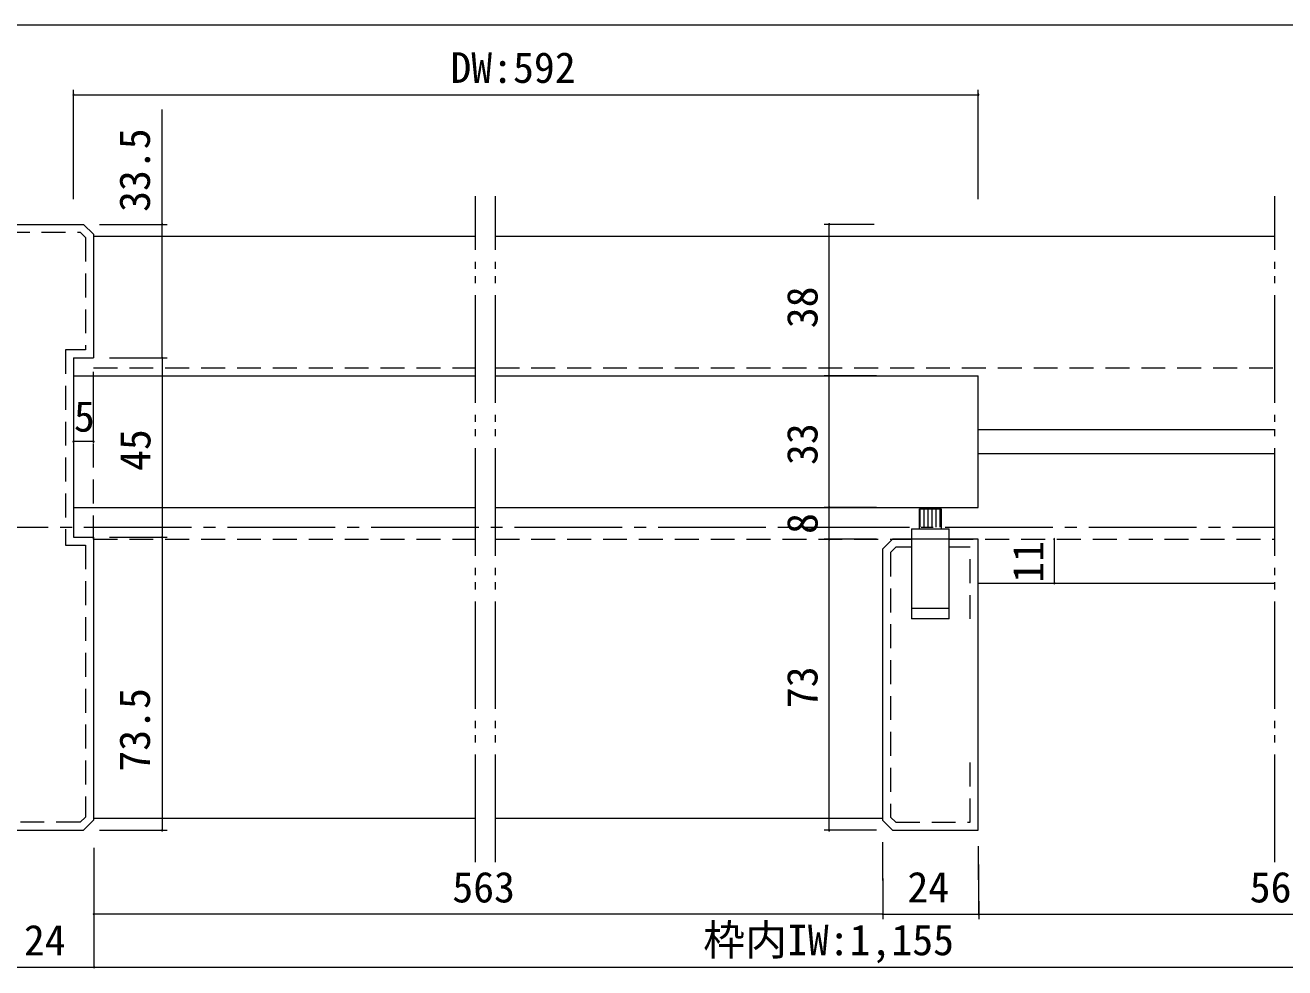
# Model space of a CAD drawing. Units: millimetres on the paper, enlarged 10 times, with parts at other scales. Extents: x -2000 to 2000, y -1385 to 1385.
# Drawn here: x -1466 to -413, y -906 to -118 of the extents above; entities that cross this region are included whole.
import ezdxf
from ezdxf.enums import TextEntityAlignment as Align

# ---------------------------------------------------------------- set-up
doc = ezdxf.new("R2010")
doc.units = ezdxf.units.MM
doc.header["$LTSCALE"] = 10
for name, pattern in [('CHAIN2', [12, 9, -1, 1, -1]), ('DOUBLE_CHAIN2', [12.8, 9, -1, 0.6, -0.6, 0.6, -1]), ('USER9', [3, 2, -1])]:
    doc.linetypes.add(name, pattern=pattern)
doc.layers.add('1-2_0', color=7, linetype='Continuous', lineweight=20)
doc.layers.add('2-0', color=7, linetype='Continuous', lineweight=18)
doc.styles.add('ＭＳ ゴシック', font='')
doc.styles.get('ＭＳ ゴシック').set_extended_font_data('MS Gothic')

msp = doc.modelspace()

# ---------------------------------------------------------------- linework, layer by layer
at = {"layer": '1-2_0'}
msp.add_line((380, -117.5), (-1950, -117.5), dxfattribs=at)
msp.add_line((380, -117.5), (-1950, -117.5), dxfattribs=at)
msp.add_line((380, -117.5), (-1950, -117.5), dxfattribs=at)
msp.add_line((380, -117.5), (-1950, -117.5), dxfattribs=at)
msp.add_line((380, -117.5), (-1950, -117.5), dxfattribs=at)
msp.add_line((380, -117.5), (-1950, -117.5), dxfattribs=at)
at = {"layer": '2-0', "color": 4, "lineweight": 9}
for p, q in [((-1425.98, -262.85), (-1425.98, -171.51)), ((-1425.98, -175.68), (-669.68, -175.68)), ((-669.68, -262.85), (-669.68, -171.51)), ((-1404.31, -284.03), (-1347.74, -284.03)), ((-756.76, -284.03), (-798.41, -284.03)), ((-794.25, -410.7), (-794.25, -284.03)), ((-1395.98, -395.7), (-1347.74, -395.7)), ((-1395.98, -395.7), (-1347.74, -395.7)), ((-1351.91, -395.7), (-1351.91, -545.7)), ((-754.68, -410.7), (-798.41, -410.7)), ((-756.76, -410.7), (-798.41, -410.7)), ((-794.25, -520.7), (-794.25, -410.7)), ((-1409.31, -465.7), (-1425.98, -465.7)), ((-754.68, -520.7), (-798.41, -520.7)), ((-754.68, -520.7), (-798.41, -520.7)), ((-794.25, -547.37), (-794.25, -520.7)), ((-1395.98, -545.7), (-1347.74, -545.7)), ((-1395.98, -545.7), (-1347.74, -545.7)), ((-1351.91, -545.7), (-1351.91, -790.7)), ((-754.68, -547.37), (-798.41, -547.37)), ((-754.68, -547.37), (-798.41, -547.37)), ((-794.25, -790.7), (-794.25, -547.37)), ((-606.07, -547.37), (-606.07, -584.03)), ((-1404.31, -790.7), (-1347.74, -790.7)), ((-754.68, -790.7), (-798.41, -790.7)), ((-1408.88, -905.18), (-1408.88, -805.34)), ((-749.68, -800.7), (-749.31, -864.99)), ((-669.68, -804.03), (-669.31, -864.99)), ((-749.31, -860.82), (-1408.95, -860.82)), ((-1488.88, -905.18), (-1408.88, -905.18)), ((-1408.88, -905.18), (-155.64, -905.18))]:
    msp.add_line(p, q, dxfattribs=at)
at = {"layer": '2-0', "linetype": 'DOUBLE_CHAIN2', "lineweight": 20}
for p, q in [((-1089.98, -817.28), (-1089.98, -260.5)), ((-1073.31, -817.28), (-1073.31, -260.5)), ((-421.72, -817.28), (-421.72, -260.5))]:
    msp.add_line(p, q, dxfattribs=at)
at = {"layer": '2-0', "lineweight": 20}
for p, q in [((-1489.31, -284.03), (-1417.65, -284.03)), ((-1409.31, -292.37), (-1417.65, -284.03)), ((-1409.31, -292.37), (-1409.31, -395.7)), ((-1409.31, -294.03), (-1089.98, -294.03)), ((-1073.31, -294.03), (-421.72, -294.03)), ((-1425.98, -395.7), (-1409.31, -395.7)), ((-1425.98, -395.7), (-1425.98, -545.7)), ((-1425.98, -410.7), (-1425.98, -520.7)), ((-1425.98, -410.7), (-1089.98, -410.7)), ((-1409.31, -465.7), (-1409.31, -418.42)), ((-1073.31, -410.7), (-669.68, -410.7)), ((-669.68, -455.7), (-421.72, -455.7)), ((-669.68, -475.7), (-421.72, -475.7)), ((-1425.98, -520.7), (-1089.98, -520.7)), ((-718.17, -537.38), (-718.17, -521.8)), ((-714.83, -537.38), (-714.83, -521.8)), ((-711.5, -537.38), (-711.5, -521.8)), ((-708.17, -537.38), (-708.17, -521.8)), ((-704.83, -537.38), (-704.83, -521.8)), ((-701.5, -537.38), (-701.5, -521.8)), ((-1425.98, -545.7), (-1409.31, -545.7)), ((-1409.31, -545.7), (-1409.31, -782.37)), ((-749.68, -555.7), (-741.34, -547.37)), ((-725.51, -547.37), (-741.34, -547.37)), ((-725.51, -547.37), (-741.34, -547.37)), ((-725.51, -547.37), (-741.34, -547.37)), ((-725.51, -538.6), (-725.51, -605.27)), ((-725.51, -538.6), (-693.84, -538.6)), ((-669.68, -547.37), (-725.51, -547.37)), ((-725.51, -547.37), (-725.51, -614.03)), ((-693.84, -605.27), (-693.84, -538.6)), ((-693.84, -614.03), (-693.84, -547.37)), ((-669.68, -547.37), (-693.84, -547.37)), ((-669.68, -790.7), (-669.68, -547.37)), ((-749.68, -555.7), (-749.68, -782.37)), ((-669.68, -584.03), (-421.72, -584.03)), ((-693.84, -605.27), (-725.51, -605.27)), ((-693.84, -614.03), (-725.51, -614.03)), ((-1409.31, -782.37), (-1417.65, -790.7)), ((-1409.31, -780.7), (-1089.98, -780.7)), ((-1073.31, -780.7), (-749.68, -780.7)), ((-749.68, -782.37), (-741.34, -790.7)), ((-1489.31, -790.7), (-1417.65, -790.7)), ((-741.34, -790.7), (-669.68, -790.7))]:
    msp.add_line(p, q, dxfattribs=at)
at = {"layer": '2-0', "linetype": 'USER9'}
for p, q in [((-1409.31, -404.03), (-1089.98, -404.03)), ((-1409.31, -547.37), (-1409.31, -404.03)), ((-1073.31, -404.03), (-421.72, -404.03)), ((-1409.31, -547.37), (-1089.98, -547.37)), ((-1073.31, -547.37), (-725.51, -547.37)), ((-693.84, -547.37), (-421.72, -547.37))]:
    msp.add_line(p, q, dxfattribs=at)
at = {"layer": '2-0', "color": 4, "linetype": 'CHAIN2', "lineweight": 9}
msp.add_line((-1537.25, -537.38), (-421.72, -537.38), dxfattribs=at)
at = {"layer": '2-0', "linetype": 'USER9', "lineweight": 20}
for p, q in [((-676.34, -554.03), (-693.84, -554.03)), ((-676.34, -614.03), (-676.34, -554.03))]:
    msp.add_line(p, q, dxfattribs=at)
at = {"layer": '2-0', "color": 4, "lineweight": 9}
for points in [[(-1351.91, -395.7), (-1351.91, -284.03), (-1351.91, -187.98)], [(-749.68, -800.7), (-749.33, -860.82), (-669.31, -860.82)], [(-669.68, -804.03), (-669.34, -860.82), (-156.07, -860.82)]]:
    msp.add_lwpolyline(points, dxfattribs=at)
at = {"layer": '2-0', "linetype": 'USER9', "lineweight": 20}
for points in [[(-1482.65, -350.7), (-1482.65, -290.7), (-1420.41, -290.7), (-1415.98, -295.13), (-1415.98, -389.03), (-1432.65, -389.03), (-1432.65, -552.37), (-1415.98, -552.37), (-1415.98, -779.61), (-1420.41, -784.03), (-1482.65, -784.03), (-1482.65, -724.03)], [(-743.01, -558.46), (-743.01, -779.61), (-738.58, -784.03), (-676.34, -784.03), (-676.34, -724.03)]]:
    msp.add_lwpolyline(points, dxfattribs=at)
at = {"layer": '2-0', "lineweight": 20}
for points in [[(-1073.31, -520.7), (-669.68, -520.7), (-669.68, -410.7)], [(-718.73, -538.6), (-718.73, -521.8), (-700.62, -521.8), (-700.62, -538.6)], [(-725.51, -554.03), (-738.58, -554.03), (-743.01, -558.46)]]:
    msp.add_lwpolyline(points, dxfattribs=at)
at = {"layer": '2-0', "color": 4, "lineweight": 9}
for centre, start, end in [((-1425.98, -175.68), 0, 180), ((-1425.98, -175.68), 0, 180), ((-1425.98, -175.68), 180, 0), ((-1425.98, -175.68), 180, 0), ((-669.68, -175.68), 0, 180), ((-669.68, -175.68), 180, 0), ((-1351.91, -284.03), 90, 270), ((-1351.91, -284.03), 270, 90), ((-794.25, -284.03), 90, 270), ((-794.25, -284.03), 270, 90), ((-1351.91, -395.7), 90, 270), ((-1351.91, -395.7), 90, 270), ((-1351.91, -395.7), 270, 90), ((-1351.91, -395.7), 270, 90), ((-794.25, -410.7), 90, 270), ((-794.25, -410.7), 90, 270), ((-794.25, -410.7), 270, 90), ((-794.25, -410.7), 270, 90), ((-1425.98, -465.7), 90, 270), ((-1425.98, -465.7), 270, 90), ((-1409.31, -465.7), 90, 270), ((-1409.31, -465.7), 270, 90), ((-794.25, -520.7), 90, 270), ((-794.25, -520.7), 90, 270), ((-794.25, -520.7), 270, 90), ((-794.25, -520.7), 270, 90), ((-1351.91, -545.7), 90, 270), ((-1351.91, -545.7), 90, 270), ((-1351.91, -545.7), 270, 90), ((-1351.91, -545.7), 270, 90), ((-794.25, -547.37), 90, 270), ((-794.25, -547.37), 90, 270), ((-794.25, -547.37), 270, 90), ((-794.25, -547.37), 270, 90), ((-606.04, -547.37), 90, 270), ((-606.04, -584.03), 90, 270), ((-606.04, -584.03), 90, 270), ((-606.04, -584.03), 270, 90), ((-606.04, -584.03), 270, 90), ((-1351.91, -790.7), 90, 270), ((-1351.91, -790.7), 270, 90), ((-794.25, -790.7), 90, 270), ((-794.25, -790.7), 270, 90), ((-1408.95, -860.82), 0, 180), ((-1408.95, -860.82), 180, 0), ((-749.31, -860.82), 0, 180), ((-749.31, -860.82), 0, 180), ((-749.31, -860.82), 180, 0), ((-749.31, -860.82), 180, 0), ((-669.31, -860.82), 0, 180), ((-669.31, -860.82), 0, 180), ((-669.31, -860.82), 180, 0), ((-669.31, -860.82), 180, 0), ((-1408.88, -905.18), 0, 180), ((-1408.88, -905.18), 180, 0)]:
    msp.add_arc(centre, 0.521, start, end, dxfattribs=at)

# ---------------------------------------------------------------- texts
at = {"layer": '2-0', "style": 'ＭＳ ゴシック'}
for s, p in [('DW:592', (-1110.94, -173.45)), ('5', (-1425.68, -465.09)), ('563', (-1109.35, -858.74)), ('24', (-728.87, -858.74)), ('568', (-442.73, -858.74)), ('24', (-1467.47, -903.1)), ('枠内IW:1,155', (-899.59, -902.89))]:
    msp.add_text(s, height=25.66, dxfattribs=at).set_placement(p, align=Align.BOTTOM_LEFT)
for s, p in [('33.5', (-1354.41, -273.62)), ('38', (-796.33, -370.89)), ('33', (-796.33, -485.26)), ('45', (-1353.99, -490.26)), ('8', (-796.33, -542.92)), ('11', (-607.42, -583.71)), ('73', (-796.33, -688.59)), ('73.5', (-1354.41, -741.65))]:
    msp.add_text(s, height=25.66, rotation=90, dxfattribs=at).set_placement(p, align=Align.BOTTOM_LEFT)

doc.saveas('drawing.dxf')
